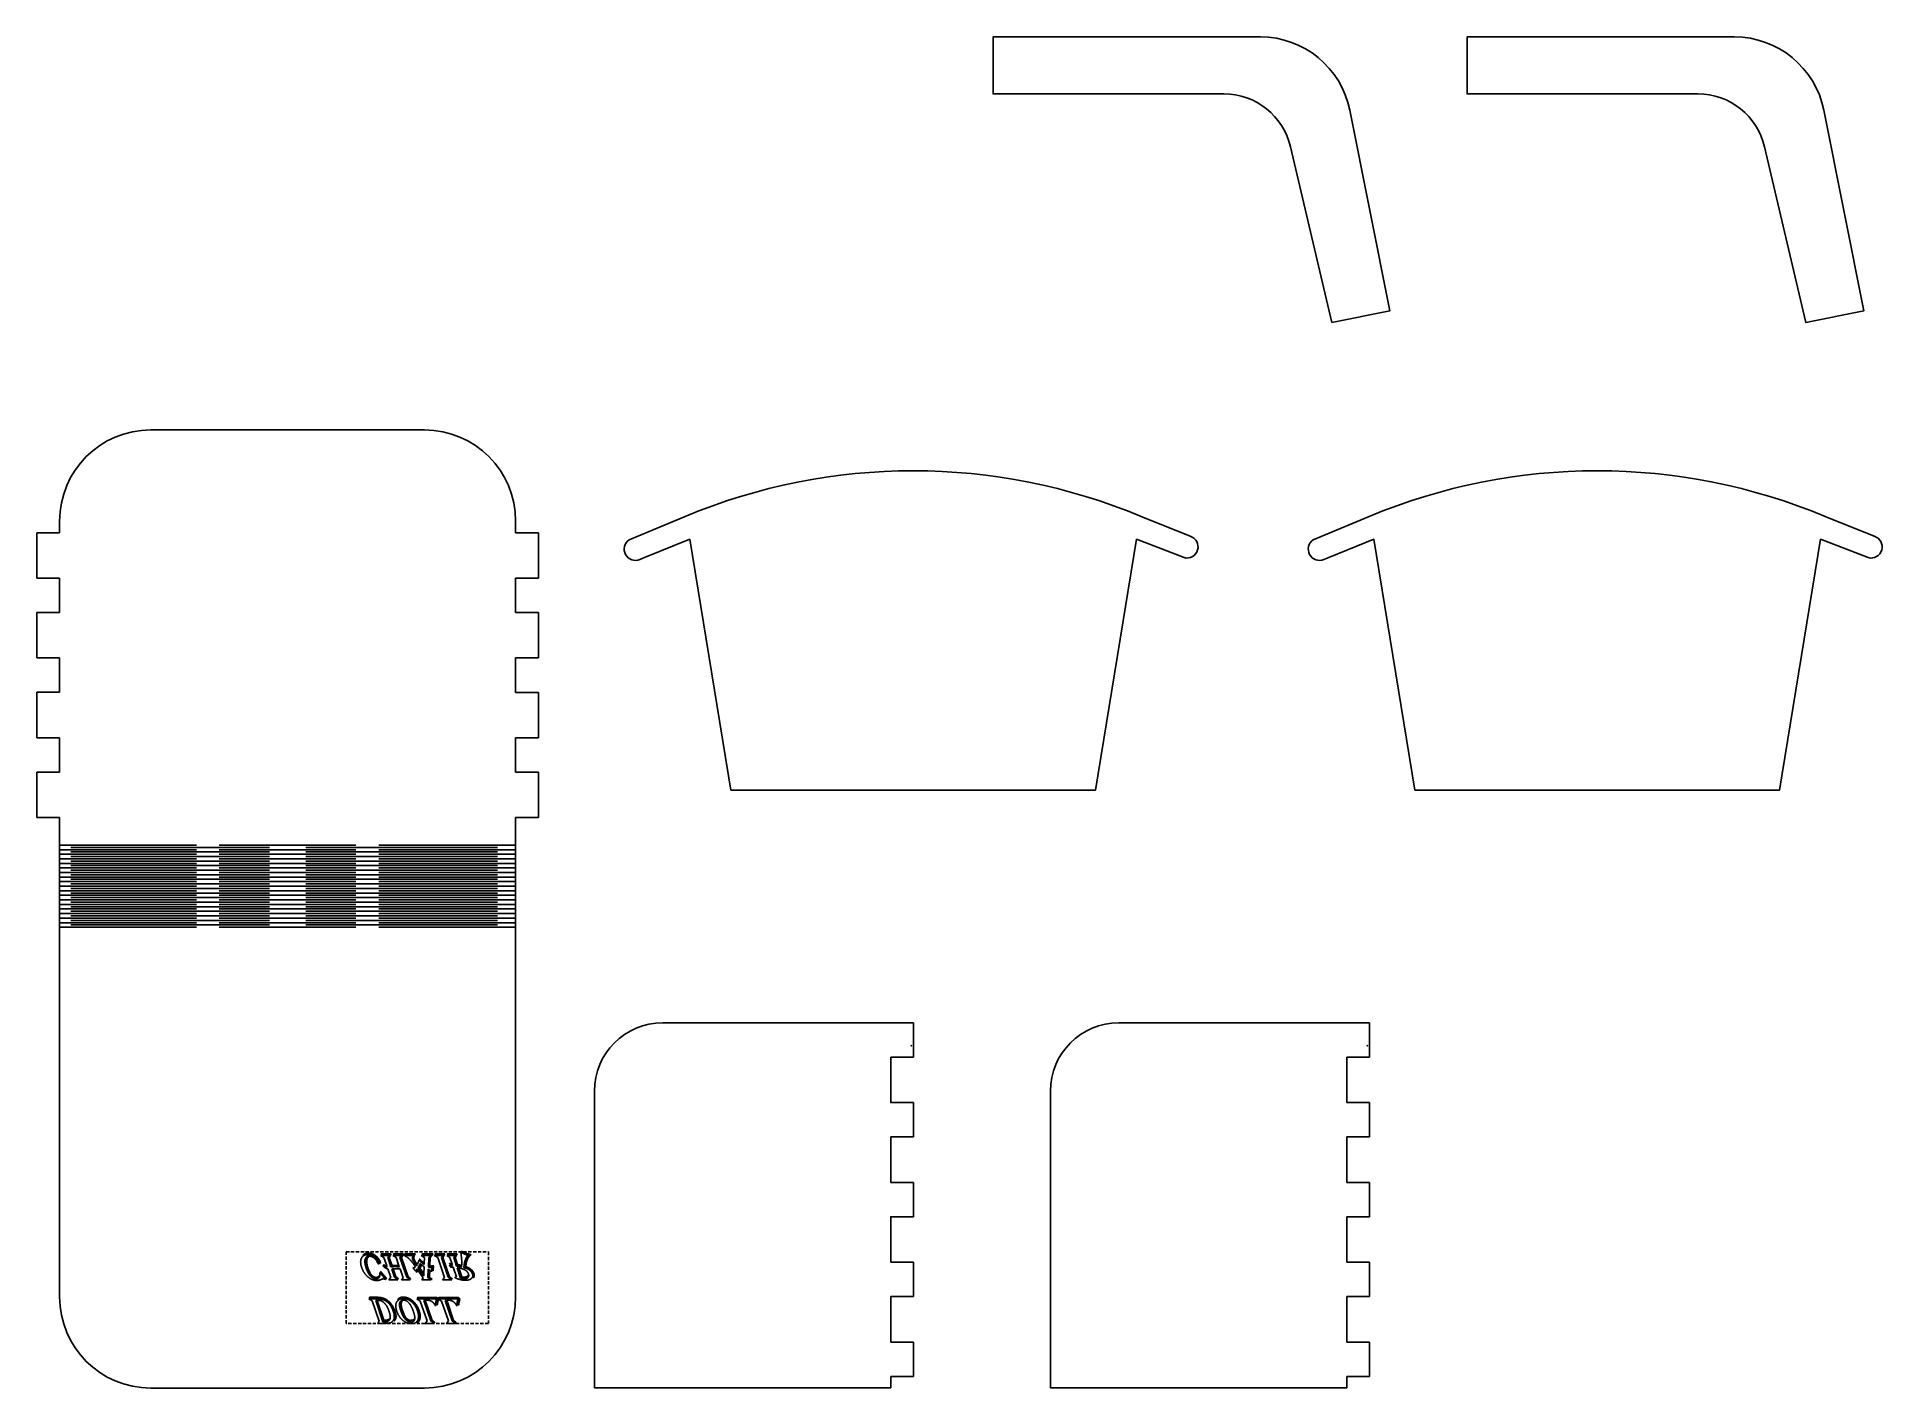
# Model space of a CAD drawing. Header units: millimetres. Extents: x -667 to -384, y -91 to 116.
import ezdxf

# ---------------------------------------------------------------- set-up
doc = ezdxf.new("R2010")
doc.units = ezdxf.units.MM
doc.linetypes.add('DASHED', pattern=[0.75, 0.5, -0.25])
doc.layers.get('0').update_dxf_attribs({"linetype": 'CONTINUOUS'})

msp = doc.modelspace()

# ---------------------------------------------------------------- linework, layer by layer
for p, q in [((-607.8, 56.16), (-649.8, 56.16)), ((-567.78, 42.89), (-576.38, 39.3)), ((-462.78, 42.89), (-471.38, 39.3)), ((-667.28, 40.39), (-667.28, 36.91)), ((-663.8, 40.39), (-667.28, 40.39)), ((-663.8, 42.16), (-663.8, 40.39)), ((-593.8, 40.39), (-593.8, 42.16)), ((-593.79, 40.39), (-593.8, 40.39)), ((-593.79, 40.39), (-590.31, 40.39)), ((-590.31, 40.39), (-590.31, 36.91)), ((-667.28, 36.91), (-667.28, 33.43)), ((-590.31, 36.91), (-590.31, 33.43)), ((-667.28, 33.43), (-663.8, 33.43)), ((-663.8, 33.43), (-663.8, 28.13)), ((-593.8, 33.43), (-593.79, 33.43)), ((-593.8, 28.14), (-593.8, 33.43)), ((-590.31, 33.43), (-593.79, 33.43)), ((-663.8, 28.13), (-667.28, 28.13)), ((-667.28, 28.13), (-667.28, 24.65)), ((-663.8, 28.13), (-663.8, 28.13)), ((-593.8, 28.14), (-590.31, 28.14)), ((-590.31, 28.14), (-590.31, 24.66)), ((-667.28, 24.65), (-667.28, 21.17)), ((-590.31, 24.66), (-590.31, 21.18)), ((-667.28, 21.17), (-663.8, 21.17)), ((-663.8, 21.17), (-663.8, 21.17)), ((-663.8, 21.17), (-663.8, 15.91)), ((-590.31, 21.18), (-593.8, 21.18)), ((-593.8, 15.89), (-593.8, 21.18)), ((-667.28, 15.91), (-667.28, 12.43)), ((-663.8, 15.91), (-667.28, 15.91)), ((-663.8, 15.91), (-663.8, 15.91)), ((-593.8, 15.89), (-590.31, 15.89)), ((-593.8, 15.89), (-593.8, 15.89)), ((-590.31, 15.89), (-590.31, 12.41)), ((-667.28, 12.43), (-667.28, 8.94)), ((-590.31, 12.41), (-590.31, 8.93)), ((-667.28, 8.94), (-663.8, 8.94)), ((-663.8, 8.94), (-663.8, 8.94)), ((-663.8, 8.94), (-663.8, 3.64)), ((-593.8, 8.93), (-593.8, 8.93)), ((-590.31, 8.93), (-593.8, 8.93)), ((-593.8, 3.64), (-593.8, 8.93)), ((-667.28, 3.64), (-667.28, 0.16)), ((-663.8, 3.64), (-667.28, 3.64)), ((-663.8, 3.64), (-663.8, 3.64)), ((-593.8, 3.64), (-593.8, 3.64)), ((-593.8, 3.64), (-590.31, 3.64)), ((-590.31, 3.64), (-590.31, 0.16)), ((-667.28, 0.16), (-667.28, -3.32)), ((-590.31, 0.16), (-590.31, -3.32)), ((-667.28, -3.32), (-663.8, -3.32)), ((-663.8, -3.32), (-663.8, -3.32)), ((-663.8, -3.32), (-663.8, -13.84)), ((-590.31, -3.32), (-593.8, -3.32)), ((-593.8, -3.32), (-593.8, -3.32)), ((-593.8, -13.84), (-593.8, -3.32)), ((-642.8, -7.54), (-663.8, -7.54)), ((-642.8, -8.24), (-663.8, -8.24)), ((-662.05, -7.89), (-631.6, -7.89)), ((-639.3, -7.54), (-618.3, -7.54)), ((-639.3, -8.24), (-618.3, -8.24)), ((-626, -7.89), (-596.6, -7.89)), ((-614.8, -7.54), (-593.8, -7.54)), ((-614.8, -8.24), (-593.8, -8.24)), ((-642.8, -8.94), (-663.8, -8.94)), ((-642.8, -9.64), (-663.8, -9.64)), ((-642.8, -10.34), (-663.8, -10.34)), ((-642.8, -11.04), (-663.8, -11.04)), ((-662.05, -8.59), (-631.6, -8.59)), ((-662.05, -9.29), (-631.6, -9.29)), ((-662.05, -9.99), (-631.6, -9.99)), ((-662.05, -10.69), (-631.6, -10.69)), ((-639.3, -8.94), (-618.3, -8.94)), ((-639.3, -9.64), (-618.3, -9.64)), ((-639.3, -10.34), (-618.3, -10.34)), ((-639.3, -11.04), (-618.3, -11.04)), ((-626, -8.59), (-596.6, -8.59)), ((-626, -9.29), (-596.6, -9.29)), ((-626, -9.99), (-596.6, -9.99)), ((-626, -10.69), (-596.6, -10.69)), ((-614.8, -8.94), (-593.8, -8.94)), ((-614.8, -9.64), (-593.8, -9.64)), ((-614.8, -10.34), (-593.8, -10.34)), ((-614.8, -11.04), (-593.8, -11.04)), ((-642.8, -11.74), (-663.8, -11.74)), ((-642.8, -12.44), (-663.8, -12.44)), ((-642.8, -13.14), (-663.8, -13.14)), ((-663.8, -13.84), (-663.8, -76.84)), ((-642.8, -13.84), (-663.8, -13.84)), ((-662.05, -11.39), (-631.6, -11.39)), ((-662.05, -12.09), (-631.6, -12.09)), ((-662.05, -12.79), (-631.6, -12.79)), ((-662.05, -13.49), (-631.6, -13.49)), ((-639.3, -11.74), (-618.3, -11.74)), ((-639.3, -12.44), (-618.3, -12.44)), ((-639.3, -13.14), (-618.3, -13.14)), ((-639.3, -13.84), (-618.3, -13.84)), ((-626, -11.39), (-596.6, -11.39)), ((-626, -12.09), (-596.6, -12.09)), ((-626, -12.79), (-596.6, -12.79)), ((-626, -13.49), (-596.6, -13.49)), ((-614.8, -11.74), (-593.8, -11.74)), ((-614.8, -12.44), (-593.8, -12.44)), ((-614.8, -13.14), (-593.8, -13.14)), ((-614.8, -13.84), (-593.8, -13.84)), ((-593.8, -76.84), (-593.8, -13.84)), ((-642.8, -14.54), (-663.8, -14.54)), ((-642.8, -15.24), (-663.8, -15.24)), ((-642.8, -15.94), (-663.8, -15.94)), ((-642.8, -16.64), (-663.8, -16.64)), ((-662.05, -14.19), (-631.6, -14.19)), ((-662.05, -14.89), (-631.6, -14.89)), ((-662.05, -15.59), (-631.6, -15.59)), ((-662.05, -16.29), (-631.6, -16.29)), ((-662.05, -16.99), (-631.6, -16.99)), ((-639.3, -14.54), (-618.3, -14.54)), ((-639.3, -15.24), (-618.3, -15.24)), ((-639.3, -15.94), (-618.3, -15.94)), ((-639.3, -16.64), (-618.3, -16.64)), ((-626, -14.19), (-596.6, -14.19)), ((-626, -14.89), (-596.6, -14.89)), ((-626, -15.59), (-596.6, -15.59)), ((-626, -16.29), (-596.6, -16.29)), ((-626, -16.99), (-596.6, -16.99)), ((-614.8, -14.54), (-593.8, -14.54)), ((-614.8, -15.24), (-593.8, -15.24)), ((-614.8, -15.94), (-593.8, -15.94)), ((-614.8, -16.64), (-593.8, -16.64)), ((-642.8, -17.34), (-663.8, -17.34)), ((-642.8, -18.04), (-663.8, -18.04)), ((-642.8, -18.74), (-663.8, -18.74)), ((-642.8, -19.44), (-663.8, -19.44)), ((-662.05, -17.69), (-631.6, -17.69)), ((-662.05, -18.39), (-631.6, -18.39)), ((-662.05, -19.09), (-631.6, -19.09)), ((-662.05, -19.79), (-631.6, -19.79)), ((-639.3, -17.34), (-618.3, -17.34)), ((-639.3, -18.04), (-618.3, -18.04)), ((-639.3, -18.74), (-618.3, -18.74)), ((-639.3, -19.44), (-618.3, -19.44)), ((-626, -17.69), (-596.6, -17.69)), ((-626, -18.39), (-596.6, -18.39)), ((-626, -19.09), (-596.6, -19.09)), ((-626, -19.79), (-596.6, -19.79)), ((-614.8, -17.34), (-593.8, -17.34)), ((-614.8, -18.04), (-593.8, -18.04)), ((-614.8, -18.74), (-593.8, -18.74)), ((-614.8, -19.44), (-593.8, -19.44)), ((-642.8, -20.14), (-663.8, -20.14)), ((-639.3, -20.14), (-618.3, -20.14)), ((-614.8, -20.14), (-593.8, -20.14)), ((-571.21, -34.8), (-536.21, -34.8)), ((-536.21, -34.8), (-532.73, -34.8)), ((-532.73, -40.06), (-532.73, -34.8)), ((-501.21, -34.8), (-466.21, -34.8)), ((-466.21, -34.8), (-462.73, -34.8)), ((-462.73, -40.06), (-462.73, -34.8)), ((-536.21, -40.06), (-532.73, -40.06)), ((-466.21, -40.06), (-462.73, -40.06)), ((-581.71, -90.8), (-581.71, -45.3)), ((-511.71, -90.8), (-511.71, -45.3)), ((-532.73, -47.03), (-536.21, -47.03)), ((-532.73, -52.32), (-532.73, -47.03)), ((-462.73, -47.03), (-466.21, -47.03)), ((-462.73, -52.32), (-462.73, -47.03)), ((-536.21, -52.32), (-532.73, -52.32)), ((-466.21, -52.32), (-462.73, -52.32)), ((-532.73, -59.29), (-536.21, -59.29)), ((-532.72, -64.55), (-532.73, -59.29)), ((-462.73, -59.29), (-466.21, -59.29)), ((-462.72, -64.55), (-462.73, -59.29)), ((-536.2, -64.55), (-536.21, -64.55)), ((-536.2, -64.55), (-532.72, -64.55)), ((-466.2, -64.55), (-466.21, -64.55)), ((-466.2, -64.55), (-462.72, -64.55)), ((-617.23, -70.45), (-617.22, -70.47)), ((-616.35, -70.75), (-616.36, -70.72)), ((-613.16, -70.48), (-614.52, -70.48)), ((-614.52, -70.48), (-614.01, -70.83)), ((-614.42, -70.24), (-614.46, -70.32)), ((-614.46, -70.32), (-613.03, -70.32)), ((-612.9, -70.24), (-614.42, -70.24)), ((-613.43, -70.8), (-613.16, -70.48)), ((-612.94, -72.25), (-613.43, -70.8)), ((-613.03, -70.32), (-613.29, -70.76)), ((-613.29, -70.76), (-612.83, -72.11)), ((-613.2, -70.8), (-612.9, -70.24)), ((-612.77, -72.04), (-613.2, -70.8)), ((-611.3, -70.48), (-612.65, -70.48)), ((-612.65, -70.48), (-612.13, -70.83)), ((-612.54, -70.24), (-612.59, -70.32)), ((-612.59, -70.32), (-611.16, -70.32)), ((-611.02, -70.24), (-612.54, -70.24)), ((-611.55, -70.8), (-611.3, -70.48)), ((-610.51, -73.85), (-611.55, -70.8)), ((-611.16, -70.32), (-611.4, -70.76)), ((-611.4, -70.76), (-610.36, -73.82)), ((-611.32, -70.8), (-611.02, -70.24)), ((-610.3, -73.79), (-611.32, -70.8)), ((-609.47, -70.48), (-610.94, -70.48)), ((-610.81, -70.24), (-610.84, -70.32)), ((-610.84, -70.32), (-609.35, -70.32)), ((-609.23, -70.24), (-610.81, -70.24)), ((-609.35, -70.32), (-609.38, -70.38)), ((-606.82, -70.48), (-608.3, -70.48)), ((-608.3, -70.48), (-607.78, -70.82)), ((-608.15, -70.24), (-608.18, -70.32)), ((-608.18, -70.32), (-606.63, -70.32)), ((-606.46, -70.24), (-608.15, -70.24)), ((-607.14, -70.82), (-606.82, -70.48)), ((-607, -70.79), (-607.05, -72.17)), ((-606.63, -70.32), (-607, -70.79)), ((-606.91, -70.82), (-606.46, -70.24)), ((-604.91, -70.48), (-606.28, -70.48)), ((-606.28, -70.48), (-605.75, -70.82)), ((-606.17, -70.24), (-606.21, -70.32)), ((-606.21, -70.32), (-604.79, -70.32)), ((-604.64, -70.24), (-606.17, -70.24)), ((-605.17, -70.8), (-604.91, -70.48)), ((-604.14, -73.85), (-605.17, -70.8)), ((-604.79, -70.32), (-605.04, -70.77)), ((-605.04, -70.77), (-604.01, -73.81)), ((-604.95, -70.8), (-604.64, -70.24)), ((-603.93, -73.78), (-604.95, -70.8)), ((-603.08, -70.49), (-604.38, -70.48)), ((-604.38, -70.48), (-603.88, -70.83)), ((-604.26, -70.24), (-604.28, -70.32)), ((-604.28, -70.32), (-602.89, -70.32)), ((-602.75, -70.24), (-604.26, -70.24)), ((-603.3, -70.83), (-603.08, -70.49)), ((-602.89, -70.32), (-603.16, -70.78)), ((-603.16, -70.78), (-602.76, -71.96)), ((-603.08, -70.8), (-602.75, -70.24)), ((-602.7, -71.89), (-603.08, -70.8)), ((-602.18, -70.03), (-602.23, -70)), ((-602.23, -70), (-602.21, -70.09)), ((-602.12, -69.82), (-602.16, -69.87)), ((-602.09, -69.84), (-602.12, -69.82)), ((-601.13, -70.47), (-601.18, -70.45)), ((-614.62, -73.11), (-614.65, -73.13)), ((-614.57, -73.18), (-614.62, -73.11)), ((-614.6, -71.6), (-614.58, -71.67)), ((-614.58, -71.67), (-614.5, -71.63)), ((-614.49, -72.96), (-614.55, -73)), ((-614.55, -73), (-614.49, -73.07)), ((-614.11, -72.04), (-614.15, -72.07)), ((-614.03, -71.91), (-614.08, -71.94)), ((-614.06, -73.58), (-613.69, -74)), ((-614.01, -70.83), (-613.57, -72.11)), ((-613.55, -72.18), (-613.51, -72.29)), ((-613.42, -72.57), (-612.97, -73.88)), ((-612.58, -72.22), (-612.87, -72.25)), ((-612.83, -72.11), (-612.74, -72.1)), ((-612.39, -73.85), (-612.82, -72.59)), ((-612.73, -72.04), (-612.77, -72.04)), ((-612.67, -72.57), (-612.24, -73.82)), ((-612.59, -72.57), (-612.5, -72.56)), ((-612.18, -73.79), (-612.59, -72.57)), ((-612.13, -70.83), (-611.71, -72.07)), ((-611.68, -72.15), (-611.64, -72.25)), ((-611.54, -72.57), (-611.08, -73.91)), ((-609.19, -71.81), (-609.39, -71.51)), ((-609.21, -72.2), (-609.18, -72.24)), ((-609.12, -72.85), (-609.03, -72.73)), ((-609.02, -72.97), (-609.04, -72.99)), ((-609.04, -72.99), (-608.97, -73.05)), ((-608.92, -71.95), (-609, -72.08)), ((-608.92, -72.6), (-608.82, -72.73)), ((-608.86, -71.84), (-608.88, -71.88)), ((-608.82, -72.73), (-608.84, -72.76)), ((-607.89, -73.64), (-608.77, -72.41)), ((-608.75, -72.81), (-607.98, -73.91)), ((-608.63, -71.2), (-608.66, -71.29)), ((-608.59, -72.43), (-607.88, -73.42)), ((-608.52, -71.06), (-608.58, -71.08)), ((-608.54, -71.96), (-608.47, -71.77)), ((-607.87, -73.3), (-608.48, -72.45)), ((-608.46, -72.42), (-608.39, -72.28)), ((-608.41, -71.77), (-608.35, -71.82)), ((-608.25, -71.95), (-608.24, -71.91)), ((-607.88, -73.42), (-607.89, -73.64)), ((-607.84, -72.22), (-607.87, -73.3)), ((-607.85, -71.72), (-607.81, -71.75)), ((-607.81, -71.75), (-607.83, -71.88)), ((-607.78, -70.82), (-607.82, -71.68)), ((-607.25, -73.9), (-607.2, -72.62)), ((-607.2, -72.62), (-607.06, -72.68)), ((-607.19, -72.26), (-607.14, -70.82)), ((-607.06, -72.68), (-607.11, -73.84)), ((-607.02, -73.82), (-606.98, -72.73)), ((-606.96, -72.12), (-606.91, -70.82)), ((-606.93, -72.76), (-606.8, -72.84)), ((-606.44, -72.09), (-606.67, -72.11)), ((-606.52, -72.86), (-606.45, -72.8)), ((-606.47, -72.17), (-606.48, -72.23)), ((-605.75, -70.82), (-604.72, -73.88)), ((-603.93, -71.97), (-603.96, -71.96)), ((-603.93, -71.72), (-603.94, -71.78)), ((-603.91, -71.73), (-603.93, -71.72)), ((-603.88, -70.83), (-603.55, -71.82)), ((-603.71, -71.85), (-603.55, -71.89)), ((-603.55, -71.82), (-603.57, -71.82)), ((-603.55, -71.89), (-603.52, -71.89)), ((-603.52, -71.89), (-603.47, -72.04)), ((-603.38, -72.3), (-602.89, -73.75)), ((-602.86, -72.14), (-603.3, -70.83)), ((-602.82, -72.15), (-602.86, -72.14)), ((-602.24, -73.97), (-602.77, -72.39)), ((-602.76, -71.96), (-602.69, -71.97)), ((-602.68, -71.89), (-602.7, -71.89)), ((-602.61, -72.4), (-602.12, -73.85)), ((-602.06, -73.79), (-602.53, -72.4)), ((-602.53, -72.4), (-602.49, -72.41)), ((-602.08, -72.02), (-602.09, -72.04)), ((-602.09, -72.14), (-602.09, -72.23)), ((-601.5, -72.21), (-601.5, -72.26)), ((-536.21, -71.52), (-536.2, -71.52)), ((-532.72, -71.52), (-536.2, -71.52)), ((-532.73, -76.81), (-532.72, -71.52)), ((-466.21, -71.52), (-466.2, -71.52)), ((-462.72, -71.52), (-466.2, -71.52)), ((-462.73, -76.81), (-462.72, -71.52)), ((-614.76, -73.68), (-614.78, -73.64)), ((-613.75, -74.15), (-613.8, -74.1)), ((-613.79, -74.18), (-613.75, -74.15)), ((-613.69, -74), (-613.64, -74.05)), ((-613.59, -74.01), (-613.64, -73.96)), ((-613.64, -74.05), (-613.59, -74.01)), ((-612.97, -73.88), (-613.24, -74.24)), ((-613.24, -74.24), (-611.86, -74.24)), ((-611.86, -74.24), (-612.39, -73.85)), ((-612.24, -73.82), (-611.82, -74.14)), ((-611.78, -74.09), (-612.18, -73.79)), ((-611.82, -74.14), (-611.78, -74.09)), ((-611.08, -73.91), (-611.33, -74.24)), ((-611.33, -74.24), (-609.97, -74.24)), ((-609.97, -74.24), (-610.51, -73.85)), ((-610.36, -73.82), (-609.93, -74.14)), ((-609.9, -74.08), (-610.3, -73.79)), ((-609.93, -74.14), (-609.9, -74.08)), ((-607.98, -73.91), (-608.18, -74.24)), ((-608.18, -74.24), (-606.83, -74.24)), ((-606.83, -74.24), (-607.25, -73.9)), ((-607.11, -73.84), (-606.67, -74.2)), ((-606.61, -74.16), (-607.02, -73.82)), ((-606.67, -74.2), (-606.61, -74.16)), ((-604.72, -73.88), (-605, -74.24)), ((-605, -74.24), (-603.61, -74.24)), ((-603.61, -74.24), (-604.14, -73.85)), ((-604.01, -73.81), (-603.56, -74.14)), ((-603.53, -74.08), (-603.93, -73.78)), ((-603.56, -74.14), (-603.53, -74.08)), ((-603.13, -73.88), (-603.15, -73.89)), ((-615.08, -77.15), (-616.33, -77.15)), ((-616.33, -77.15), (-615.82, -77.46)), ((-616.23, -76.91), (-616.24, -76.99)), ((-616.24, -76.99), (-615.17, -76.99)), ((-615.2, -76.91), (-616.23, -76.91)), ((-615.82, -77.46), (-614.76, -80.58)), ((-614.16, -80.67), (-615.27, -77.38)), ((-615.27, -77.38), (-615.11, -77.38)), ((-615.11, -77.38), (-614.06, -80.48)), ((-614.01, -80.41), (-615.04, -77.38)), ((-611.87, -77.21), (-611.86, -77.23)), ((-611.18, -77.46), (-611.22, -77.43)), ((-605.9, -77.16), (-608.96, -77.16)), ((-608.96, -77.16), (-608.44, -77.49)), ((-608.88, -76.92), (-608.93, -77)), ((-608.93, -77), (-605.83, -77)), ((-605.82, -76.92), (-608.88, -76.92)), ((-608.44, -77.49), (-607.4, -80.54)), ((-606.83, -80.52), (-607.89, -77.38)), ((-607.89, -77.38), (-607.87, -77.38)), ((-607.87, -77.38), (-607.77, -77.37)), ((-607.77, -77.37), (-607.74, -77.37)), ((-607.74, -77.37), (-606.68, -80.49)), ((-606.62, -80.45), (-607.67, -77.37)), ((-605.9, -78.06), (-605.9, -78.09)), ((-605.9, -78.09), (-605.82, -78.06)), ((-605.83, -77), (-605.68, -77.18)), ((-605.6, -77.18), (-605.82, -76.92)), ((-605.82, -78.06), (-605.81, -78.01)), ((-602.61, -77.16), (-605.67, -77.16)), ((-605.67, -77.16), (-605.15, -77.49)), ((-605.6, -76.92), (-605.64, -77)), ((-605.64, -77), (-602.54, -77)), ((-605.61, -77.21), (-605.6, -77.18)), ((-602.54, -76.92), (-605.6, -76.92)), ((-605.15, -77.49), (-604.12, -80.54)), ((-603.54, -80.52), (-604.61, -77.38)), ((-604.61, -77.38), (-604.58, -77.38)), ((-604.58, -77.38), (-604.48, -77.37)), ((-604.48, -77.37), (-604.45, -77.37)), ((-604.45, -77.37), (-603.4, -80.49)), ((-603.34, -80.45), (-604.38, -77.37)), ((-602.61, -78.06), (-602.61, -78.1)), ((-602.61, -78.1), (-602.53, -78.06)), ((-602.32, -77.18), (-602.54, -76.92)), ((-602.54, -77), (-602.4, -77.18)), ((-602.53, -78.06), (-602.53, -78.01)), ((-602.33, -77.21), (-602.32, -77.18)), ((-536.21, -76.81), (-532.73, -76.81)), ((-466.21, -76.81), (-462.73, -76.81)), ((-614.76, -80.58), (-614.96, -80.91)), ((-614.96, -80.91), (-613.81, -80.91)), ((-614.02, -80.67), (-614.16, -80.67)), ((-612.34, -80.36), (-612.41, -80.49)), ((-609.37, -80.26), (-609.41, -80.29)), ((-608.89, -80.77), (-608.88, -80.8)), ((-607.4, -80.54), (-607.68, -80.92)), ((-607.68, -80.92), (-606.28, -80.92)), ((-606.28, -80.92), (-606.83, -80.52)), ((-606.68, -80.49), (-606.26, -80.81)), ((-606.24, -80.74), (-606.62, -80.45)), ((-606.26, -80.81), (-606.24, -80.74)), ((-604.12, -80.54), (-604.39, -80.92)), ((-604.39, -80.92), (-602.99, -80.92)), ((-602.99, -80.92), (-603.54, -80.52)), ((-603.4, -80.49), (-602.97, -80.81)), ((-602.95, -80.74), (-603.34, -80.45)), ((-602.97, -80.81), (-602.95, -80.74)), ((-532.73, -83.78), (-536.21, -83.78)), ((-532.73, -83.78), (-532.73, -89.05)), ((-462.73, -83.78), (-466.21, -83.78)), ((-462.73, -83.78), (-462.73, -89.05)), ((-532.73, -89.05), (-536.21, -89.05)), ((-462.73, -89.05), (-466.21, -89.05)), ((-649.8, -90.84), (-607.8, -90.84)), ((-536.21, -90.8), (-581.71, -90.8)), ((-550.21, -90.8), (-536.21, -90.8)), ((-466.21, -90.8), (-511.71, -90.8)), ((-480.21, -90.8), (-466.21, -90.8))]:
    msp.add_line(p, q)
at = {"linetype": 'DASHED'}
for p, q in [((-619.82, -69.96), (-597.98, -69.96)), ((-619.82, -80.91), (-619.82, -69.96)), ((-597.98, -69.96), (-597.98, -80.92)), ((-597.98, -80.92), (-619.82, -80.91))]:
    msp.add_line(p, q, dxfattribs=at)
for points in [[(-468.53, 72.66), (-474.85, 99.6, 0.348202), (-485.07, 107.7), (-520.5, 107.7), (-520.5, 116.45), (-479.48, 116.45, -0.357511), (-465.75, 105.19), (-459.6, 74.45)], [(-392.99, 105.19, 0.357511), (-406.72, 116.45), (-447.74, 116.45), (-447.74, 107.7), (-412.31, 107.7, -0.348202), (-402.09, 99.6), (-395.77, 72.66), (-386.84, 74.45)], [(-560.78, 0.89), (-504.78, 0.89), (-498.48, 39.39), (-504.78, 0.89), (-498.48, 39.39), (-491.19, 36.56, 0.987809), (-490.27, 39.84), (-497.78, 42.89, 0.2), (-567.78, 42.89), (-576.38, 39.3, 0.897443), (-574.74, 36.27), (-573.99, 36.57), (-567.08, 39.39)], [(-455.78, 0.89), (-462.08, 39.39), (-468.99, 36.57), (-469.74, 36.27, -0.897443), (-471.38, 39.3), (-462.78, 42.89, -0.2), (-392.78, 42.89), (-385.27, 39.84, -0.987809), (-386.19, 36.56), (-393.48, 39.39), (-399.78, 0.89)]]:
    msp.add_lwpolyline(points, format="xyb", close=True)
for points in [[(-393.48, 39.39), (-399.78, 0.89)], [(-536.21, -40.06), (-536.21, -47.03)], [(-466.21, -40.06), (-466.21, -47.03)], [(-536.21, -52.32), (-536.21, -59.29)], [(-466.21, -52.32), (-466.21, -59.29)], [(-536.21, -71.52), (-536.21, -64.55)], [(-466.21, -64.55), (-466.21, -71.52)], [(-536.21, -83.78), (-536.21, -76.81)], [(-466.21, -76.81), (-466.21, -83.78)], [(-536.21, -89.05), (-536.21, -90.8)], [(-466.21, -89.05), (-466.21, -90.8)]]:
    msp.add_lwpolyline(points, close=True)
for centre, radius, start, end in [((-649.8, 42.16), 14, 90, 180), ((-607.8, 42.16), 14, 0, 90), ((-571.21, -45.3), 10.5, 90, 180), ((-501.21, -45.3), 10.5, 90, 180), ((-649.8, -76.84), 14, 180, 270), ((-607.8, -76.84), 14, -90, 0)]:
    msp.add_arc(centre, radius, start, end)
for points in [[(-616.43, -70.38), (-617.2, -70.38), (-617.46, -70.91)], [(-616.42, -70.14), (-616.91, -70.14), (-617.23, -70.45)], [(-617.22, -70.47), (-616.93, -70.22), (-616.4, -70.22)], [(-616.9, -71.09), (-616.77, -70.62), (-616.26, -70.62)], [(-616.36, -70.72), (-616.68, -70.79), (-616.73, -71.25)], [(-616.65, -71.31), (-616.63, -70.87), (-616.35, -70.75)], [(-615.09, -71.02), (-615.58, -70.38), (-616.43, -70.38)], [(-615.29, -70.52), (-615.77, -70.15), (-616.42, -70.14)], [(-616.4, -70.22), (-615.82, -70.22), (-615.32, -70.6)], [(-616.26, -70.62), (-615.85, -70.62), (-615.51, -70.9)], [(-615.32, -70.6), (-615.08, -70.78), (-614.92, -71)], [(-614.5, -71.63), (-614.8, -70.9), (-615.29, -70.52)], [(-610.94, -70.48), (-610.45, -70.7), (-610.08, -71.07)], [(-609.64, -70.84), (-609.62, -70.73), (-609.51, -70.54)], [(-609.38, -70.38), (-609.49, -70.62), (-609.51, -70.75)], [(-609.51, -70.54), (-609.49, -70.52), (-609.47, -70.48)], [(-609.51, -70.75), (-609.52, -70.88), (-609.46, -71.06)], [(-609.38, -71.06), (-609.44, -70.88), (-609.42, -70.75)], [(-609.42, -70.75), (-609.4, -70.62), (-609.26, -70.33)], [(-609.26, -70.33), (-609.25, -70.3), (-609.23, -70.24)], [(-602.21, -70.09), (-602.01, -71.23), (-602.08, -72.02)], [(-601.18, -70.45), (-601.66, -70.3), (-602.18, -70.03)], [(-602.16, -69.87), (-601.48, -70.23), (-600.79, -70.41)], [(-600.64, -70.38), (-601.37, -70.2), (-602.09, -69.84)], [(-601.55, -71.27), (-601.38, -70.75), (-601.13, -70.47)], [(-600.79, -70.41), (-601.44, -70.97), (-601.5, -72.21)], [(-601.16, -71.03), (-600.99, -70.67), (-600.64, -70.38)], [(-617.46, -70.91), (-617.73, -71.45), (-617.42, -72.36)], [(-617.42, -72.36), (-617.14, -73.2), (-616.48, -73.77)], [(-616.75, -72.4), (-617.03, -71.57), (-616.9, -71.09)], [(-615.97, -73.77), (-616.42, -73.37), (-616.75, -72.4)], [(-616.73, -71.25), (-616.78, -71.71), (-616.54, -72.42)], [(-616.46, -72.41), (-616.68, -71.75), (-616.65, -71.31)], [(-616.54, -72.42), (-616.03, -73.93), (-615.2, -73.93)], [(-615.21, -73.86), (-615.97, -73.86), (-616.46, -72.41)], [(-615.51, -70.9), (-615.17, -71.17), (-614.95, -71.68)], [(-614.76, -71.61), (-614.86, -71.33), (-615.09, -71.02)], [(-614.95, -71.68), (-614.9, -71.8), (-614.81, -71.8)], [(-614.92, -71), (-614.76, -71.23), (-614.6, -71.6)], [(-614.81, -71.8), (-614.7, -71.8), (-614.76, -71.61)], [(-614.65, -73.13), (-614.57, -73.57), (-614.73, -73.83)], [(-613.8, -74.1), (-614.22, -73.64), (-614.57, -73.18)], [(-613.64, -73.96), (-614.14, -73.41), (-614.49, -72.96)], [(-614.49, -73.07), (-614.24, -73.38), (-614.06, -73.58)], [(-614.15, -72.07), (-613.83, -72.49), (-613.42, -72.57)], [(-613.51, -72.29), (-613.84, -72.29), (-614.11, -72.04)], [(-614.08, -71.94), (-613.84, -72.16), (-613.55, -72.18)], [(-613.57, -72.11), (-613.82, -72.11), (-614.03, -71.91)], [(-612.87, -72.25), (-612.89, -72.25), (-612.94, -72.25)], [(-612.82, -72.59), (-612.76, -72.58), (-612.67, -72.57)], [(-612.74, -72.1), (-612.37, -72.07), (-612.19, -72.07)], [(-612.23, -72.01), (-612.48, -72.01), (-612.73, -72.04)], [(-612.3, -72.21), (-612.5, -72.21), (-612.58, -72.22)], [(-612.5, -72.56), (-612.28, -72.54), (-612.07, -72.54)], [(-611.64, -72.25), (-611.93, -72.21), (-612.3, -72.21)], [(-611.71, -72.07), (-611.97, -72.01), (-612.23, -72.01)], [(-612.19, -72.07), (-611.91, -72.07), (-611.68, -72.15)], [(-612.07, -72.54), (-611.77, -72.54), (-611.54, -72.57)], [(-610.08, -71.07), (-609.71, -71.43), (-609.21, -72.2)], [(-609.6, -71.11), (-609.66, -70.94), (-609.64, -70.84)], [(-609.39, -71.51), (-609.55, -71.27), (-609.6, -71.11)], [(-609.18, -72.24), (-609.29, -72.37), (-609.57, -72.4)], [(-609.57, -72.4), (-609.33, -72.64), (-609.16, -72.9)], [(-609.46, -71.06), (-609.36, -71.35), (-608.92, -71.95)], [(-608.88, -71.88), (-609.27, -71.38), (-609.38, -71.06)], [(-609, -72.08), (-609.07, -71.99), (-609.19, -71.81)], [(-609.16, -72.9), (-609.13, -72.86), (-609.12, -72.85)], [(-609.03, -72.73), (-608.99, -72.67), (-608.92, -72.6)], [(-608.84, -72.76), (-608.95, -72.89), (-609.02, -72.97)], [(-608.97, -73.05), (-608.85, -72.95), (-608.75, -72.81)], [(-608.66, -71.29), (-608.73, -71.53), (-608.86, -71.84)], [(-608.77, -72.41), (-608.63, -72.18), (-608.54, -71.96)], [(-607.83, -71.88), (-608.27, -71.59), (-608.63, -71.2)], [(-608.31, -71.86), (-608.41, -72.17), (-608.59, -72.43)], [(-608.58, -71.08), (-608.31, -71.37), (-607.85, -71.72)], [(-607.82, -71.68), (-608.25, -71.35), (-608.52, -71.06)], [(-608.48, -72.45), (-608.46, -72.42), (-608.46, -72.42)], [(-608.47, -71.77), (-608.47, -71.77), (-608.45, -71.74)], [(-608.45, -71.74), (-608.42, -71.76), (-608.41, -71.77)], [(-608.39, -72.28), (-608.33, -72.18), (-608.25, -71.95)], [(-608.35, -71.82), (-608.34, -71.83), (-608.31, -71.86)], [(-608.24, -71.91), (-608.06, -72.07), (-607.84, -72.22)], [(-606.75, -72.35), (-607.03, -72.35), (-607.19, -72.26)], [(-607.05, -72.17), (-606.94, -72.2), (-606.81, -72.2)], [(-606.98, -72.73), (-606.94, -72.76), (-606.93, -72.76)], [(-606.9, -72.12), (-606.91, -72.12), (-606.96, -72.12)], [(-606.67, -72.11), (-606.83, -72.12), (-606.9, -72.12)], [(-606.81, -72.2), (-606.65, -72.2), (-606.47, -72.17)], [(-606.8, -72.84), (-606.69, -72.91), (-606.66, -72.94)], [(-606.63, -72.35), (-606.71, -72.35), (-606.75, -72.35)], [(-606.66, -72.94), (-606.7, -72.61), (-606.63, -72.35)], [(-606.48, -72.23), (-606.55, -72.58), (-606.52, -72.86)], [(-606.45, -72.8), (-606.47, -72.54), (-606.37, -72.08)], [(-606.37, -72.08), (-606.43, -72.09), (-606.44, -72.09)], [(-603.96, -71.96), (-603.94, -72), (-603.84, -72.15)], [(-603.94, -71.78), (-603.79, -71.83), (-603.71, -71.85)], [(-603.47, -72.04), (-603.64, -72.04), (-603.93, -71.97)], [(-603.57, -71.82), (-603.75, -71.78), (-603.91, -71.73)], [(-603.84, -72.15), (-603.83, -72.16), (-603.75, -72.28)], [(-603.75, -72.28), (-603.75, -72.29), (-603.74, -72.3)], [(-603.74, -72.3), (-603.61, -72.3), (-603.53, -72.3)], [(-603.53, -72.3), (-603.45, -72.3), (-603.38, -72.3)], [(-602.1, -72.26), (-602.3, -72.21), (-602.82, -72.15)], [(-602.77, -72.39), (-602.69, -72.39), (-602.61, -72.4)], [(-602.69, -71.97), (-602.35, -72), (-602.09, -72.1)], [(-602.09, -72.04), (-602.32, -71.95), (-602.68, -71.89)], [(-602.49, -72.41), (-601.88, -72.52), (-601.52, -72.74)], [(-602.09, -72.23), (-602.09, -72.23), (-602.1, -72.26)], [(-602.09, -72.1), (-602.09, -72.13), (-602.09, -72.14)], [(-601.73, -72.36), (-601.72, -71.8), (-601.55, -71.27)], [(-600.88, -72.74), (-601.23, -72.48), (-601.73, -72.36)], [(-601.71, -73.89), (-601.14, -73.89), (-601.06, -73.52)], [(-601.52, -72.74), (-601.17, -72.97), (-601.04, -73.33)], [(-601.5, -72.26), (-600.49, -72.6), (-600.26, -73.29)], [(-601.42, -72.21), (-601.44, -71.61), (-601.16, -71.03)], [(-600.21, -73.23), (-600.44, -72.56), (-601.42, -72.21)], [(-601.06, -73.52), (-601.22, -73.69), (-601.36, -73.76)], [(-601.04, -73.33), (-600.93, -73.66), (-601.11, -73.87)], [(-600.41, -73.34), (-600.53, -73), (-600.88, -72.74)], [(-600.58, -74.03), (-600.27, -73.76), (-600.41, -73.34)], [(-600.27, -73.92), (-600.07, -73.65), (-600.21, -73.23)], [(-600.26, -73.29), (-600.16, -73.58), (-600.27, -73.92)], [(-616.48, -73.77), (-615.82, -74.34), (-615.13, -74.34)], [(-615.23, -74.1), (-615.61, -74.1), (-615.97, -73.77)], [(-614.73, -73.83), (-614.89, -74.1), (-615.23, -74.1)], [(-614.78, -73.64), (-614.97, -73.86), (-615.21, -73.86)], [(-615.2, -73.93), (-614.92, -73.93), (-614.76, -73.68)], [(-615.13, -74.34), (-614.8, -74.34), (-614.43, -74.18)], [(-614.43, -74.18), (-614.24, -74.09), (-614.1, -74.09)], [(-614.1, -74.09), (-613.94, -74.09), (-613.79, -74.18)], [(-603.15, -73.89), (-602.32, -74.29), (-601.52, -74.3)], [(-602.89, -73.75), (-603, -73.83), (-603.13, -73.88)], [(-601.68, -74.08), (-601.99, -74.08), (-602.24, -73.97)], [(-602.12, -73.85), (-601.94, -73.89), (-601.71, -73.89)], [(-601.73, -73.82), (-601.91, -73.82), (-602.06, -73.79)], [(-601.36, -73.76), (-601.51, -73.82), (-601.73, -73.82)], [(-601.11, -73.87), (-601.29, -74.08), (-601.68, -74.08)], [(-601.52, -74.3), (-600.89, -74.3), (-600.58, -74.03)], [(-613.51, -77.34), (-614.13, -76.91), (-615.2, -76.91)], [(-615.17, -76.99), (-614.38, -76.99), (-613.89, -77.21)], [(-614.26, -77.24), (-614.59, -77.15), (-615.08, -77.15)], [(-615.04, -77.38), (-614.71, -77.38), (-614.52, -77.43)], [(-614.52, -77.43), (-614.33, -77.49), (-614.13, -77.64)], [(-613.62, -77.54), (-613.93, -77.33), (-614.26, -77.24)], [(-614.13, -77.64), (-613.56, -78.08), (-613.21, -79.09)], [(-613.89, -77.21), (-612.85, -77.68), (-612.4, -79.03)], [(-612.57, -79.08), (-612.93, -78.02), (-613.62, -77.54)], [(-612.32, -79.04), (-612.71, -77.89), (-613.51, -77.34)], [(-613.21, -79.09), (-612.87, -80.09), (-613.21, -80.45)], [(-612.66, -80.59), (-612.22, -80.11), (-612.57, -79.08)], [(-612.43, -80.53), (-611.94, -80.14), (-612.32, -79.04)], [(-612.4, -79.03), (-612.09, -79.93), (-612.34, -80.36)], [(-611.93, -77.46), (-612.4, -77.99), (-612.05, -79.03)], [(-612.05, -79.03), (-611.74, -79.91), (-611.13, -80.43)], [(-611.06, -77.11), (-611.62, -77.11), (-611.93, -77.46)], [(-611.05, -76.88), (-611.55, -76.88), (-611.87, -77.21)], [(-611.86, -77.23), (-611.59, -76.96), (-611.04, -76.96)], [(-611.43, -78.96), (-611.98, -77.35), (-611, -77.35)], [(-611.22, -77.43), (-611.44, -77.64), (-611.45, -77.98)], [(-611.45, -77.98), (-611.46, -78.32), (-611.27, -78.9)], [(-609.85, -80.7), (-610.84, -80.7), (-611.43, -78.96)], [(-611.16, -78.93), (-611.54, -77.82), (-611.18, -77.46)], [(-611.27, -78.9), (-610.71, -80.52), (-609.86, -80.52)], [(-609.88, -80.45), (-610.65, -80.45), (-611.16, -78.93)], [(-609.76, -77.61), (-610.35, -77.11), (-611.06, -77.11)], [(-609.59, -77.46), (-610.27, -76.88), (-611.05, -76.88)], [(-611.04, -76.96), (-610.3, -76.96), (-609.64, -77.52)], [(-611, -77.35), (-610.55, -77.35), (-610.17, -77.78)], [(-610.17, -77.78), (-609.79, -78.21), (-609.51, -79.03)], [(-608.87, -78.97), (-609.16, -78.12), (-609.76, -77.61)], [(-609.64, -77.52), (-608.98, -78.07), (-608.69, -78.93)], [(-608.6, -78.98), (-608.92, -78.04), (-609.59, -77.46)], [(-609.51, -79.03), (-609.19, -79.95), (-609.3, -80.32)], [(-608.81, -80.41), (-608.57, -79.88), (-608.87, -78.97)], [(-608.69, -78.93), (-608.47, -79.57), (-608.53, -80.05)], [(-608.46, -80.11), (-608.38, -79.62), (-608.6, -78.98)], [(-607.67, -77.37), (-607.54, -77.36), (-607.42, -77.36)], [(-607.42, -77.36), (-606.95, -77.36), (-606.64, -77.57)], [(-606.64, -77.57), (-606.33, -77.78), (-606.09, -78.25)], [(-606.09, -78.25), (-606.09, -77.45), (-605.9, -77.16)], [(-605.68, -77.18), (-605.87, -77.58), (-605.9, -78.06)], [(-605.81, -78.01), (-605.76, -77.58), (-605.61, -77.21)], [(-604.38, -77.37), (-604.25, -77.36), (-604.13, -77.36)], [(-604.13, -77.36), (-603.67, -77.36), (-603.36, -77.57)], [(-603.36, -77.57), (-603.05, -77.78), (-602.81, -78.25)], [(-602.81, -78.25), (-602.8, -77.45), (-602.61, -77.16)], [(-602.4, -77.18), (-602.58, -77.58), (-602.61, -78.06)], [(-602.53, -78.01), (-602.48, -77.58), (-602.33, -77.21)], [(-614.06, -80.48), (-613.9, -80.5), (-613.77, -80.5)], [(-613.21, -80.45), (-613.41, -80.67), (-614.02, -80.67)], [(-613.81, -80.42), (-613.88, -80.42), (-614.01, -80.41)], [(-613.19, -80.27), (-613.45, -80.42), (-613.81, -80.42)], [(-613.81, -80.91), (-612.96, -80.92), (-612.66, -80.59)], [(-613.77, -80.5), (-613.53, -80.5), (-613.41, -80.45)], [(-613.41, -80.45), (-613.29, -80.4), (-613.19, -80.27)], [(-612.41, -80.49), (-612.41, -80.5), (-612.43, -80.53)], [(-611.13, -80.43), (-610.51, -80.95), (-609.77, -80.95)], [(-609.41, -80.29), (-609.64, -80.45), (-609.88, -80.45)], [(-609.86, -80.52), (-609.47, -80.52), (-609.37, -80.26)], [(-609.3, -80.32), (-609.41, -80.7), (-609.85, -80.7)], [(-609.77, -80.95), (-609.05, -80.95), (-608.81, -80.41)], [(-608.53, -80.05), (-608.58, -80.54), (-608.89, -80.77)], [(-608.88, -80.8), (-608.53, -80.6), (-608.46, -80.11)]]:
    msp.add_open_spline(points, degree=2)
for p in [(-533.05, -38.29), (-463.05, -38.29)]:
    msp.add_point(p)

doc.saveas('drawing.dxf')
